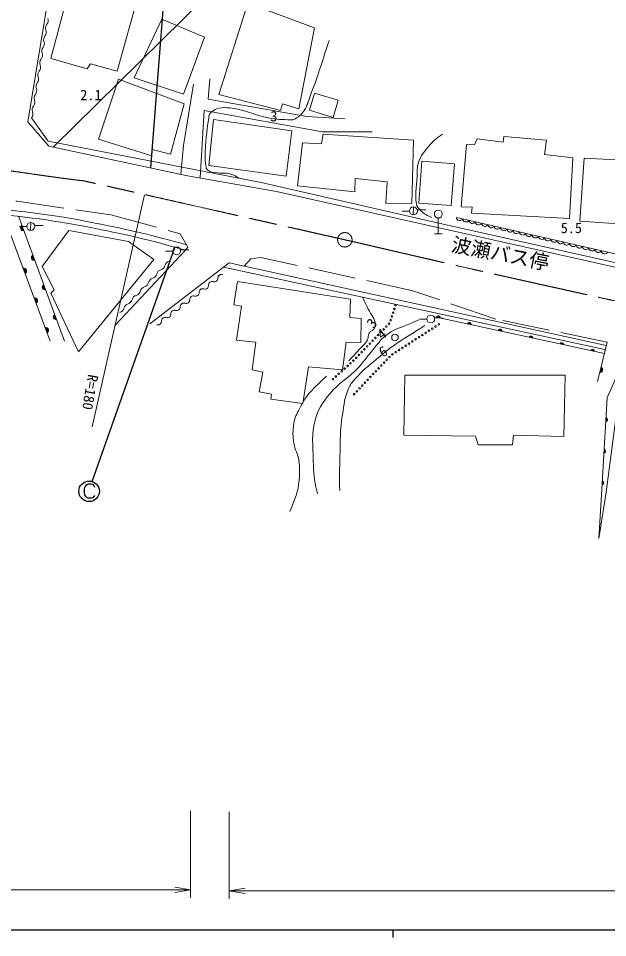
# Model space of a CAD drawing. Units: millimetres, scale not verified. Extents: x 40000 to 680000, y 20000 to 380000.
# Drawn here: x 120590 to 195218, y 204000 to 320348 of the extents above; entities that cross this region are included whole.
import ezdxf
from ezdxf.enums import TextEntityAlignment as Align

# ---------------------------------------------------------------- set-up
doc = ezdxf.new("R2010")
doc.units = ezdxf.units.MM
doc.header["$LTSCALE"] = 1000
doc.linetypes.add('CHAIN', pattern=[18.5, 12, -1.5, 3.5, -1.5])
doc.linetypes.add('DASHED', pattern=[7.5, 6, -1.5])
for name, color, linetype, lineweight in [('M-BMK', 2, 'CHAIN', 13), ('M-STR-HTXT', 7, 'Continuous', 13), ('M-STR-STRC', 7, 'Continuous', 25), ('M-TTL-BAND', 7, 'Continuous', 25), ('M-WORK', 1, 'Continuous', 13)]:
    doc.layers.add(name, color=color, linetype=linetype, lineweight=lineweight)
doc.styles.add('ＭＳ ゴシック', font='')
doc.styles.get('ＭＳ ゴシック').set_extended_font_data('MS Gothic')

# ---------------------------------------------------------------- blocks, each defined once
blk = doc.blocks.new('open_arrow')
at = {"color": 0, "linetype": 'Continuous', "lineweight": -2}
blk.add_lwpolyline([(7.5, 1.25), (0, 0), (7.5, -1.25)], dxfattribs=at)

msp = doc.modelspace()

# ---------------------------------------------------------------- linework, layer by layer
at = {"layer": 'M-BMK'}
msp.add_circle((161937, 292325), 915, dxfattribs=at)
for points, knots in [([(63140, 299460), (74346, 300707), (77486, 301045), (86719, 301517), (96292, 302007), (101685, 302320), (111258, 301834), (118191, 301482), (122015, 300580), (128910, 299776), (128910, 299776), (128910, 299776), (128910, 299776), (142159, 296787), (147461, 295591), (162829, 292124)], [0, 0, 0, 0, 1, 1, 1, 2, 2, 2, 3, 3, 3, 4, 4, 4, 5, 5, 5, 5]), ([(162829, 292124), (174341, 289458), (177265, 288773), (186538, 286715), (194353, 284980), (198730, 284003), (206565, 282361), (212244, 281170), (215393, 280304), (221130, 279432), (226946, 278548), (230222, 278106), (236091, 277691), (241027, 277341), (243810, 277229), (248756, 277374), (253573, 277515), (255271, 277705), (261053, 278373)], [0, 0, 0, 0, 1, 1, 1, 2, 2, 2, 3, 3, 3, 4, 4, 4, 5, 5, 5, 6, 6, 6, 6])]:
    msp.add_open_spline(points, degree=3, knots=knots, dxfattribs=at)
at = {"layer": 'M-STR-HTXT'}
for p, q in [((136569, 298025), (129932, 268637)), ((142402, 220039), (142402, 209044)), ((147304, 219904), (147304, 208904)), ((64331, 210044), (142402, 210044)), ((147304, 209904), (259461, 209904))]:
    msp.add_line(p, q, dxfattribs=at)
at = {"layer": 'M-STR-STRC'}
for p, q in [((151513, 330197), (125002, 304032)), ((137353, 301416), (139312, 326238)), ((129948, 261731), (140388, 291343)), ((128946, 260742), (129013, 261026)), ((128946, 260313), (128946, 260742)), ((129013, 261026), (129083, 261114)), ((129083, 261114), (129232, 261315)), ((129232, 261315), (129434, 261453)), ((129434, 261453), (129797, 261456)), ((129797, 261456), (130007, 261389)), ((130007, 261389), (130151, 261245)), ((130151, 261245), (130227, 261026)), ((129007, 260038), (128946, 260313)), ((129154, 259818), (129007, 260038)), ((129291, 259678), (129154, 259818)), ((129443, 259605), (129291, 259678)), ((129800, 259605), (129443, 259605)), ((130010, 259672), (129800, 259605)), ((130154, 259821), (130010, 259672)), ((130218, 259953), (130154, 259821))]:
    msp.add_line(p, q, dxfattribs=at)
msp.add_circle((129547, 260494), 1300, dxfattribs=at)
msp.add_circle((129547, 260494), 1300, dxfattribs=at)
at = {"layer": 'M-TTL-BAND'}
for p, q in [((40000, 205000), (579000, 205000)), ((168000, 205000), (168000, 204000))]:
    msp.add_line(p, q, dxfattribs=at)
at = {"layer": 'M-WORK'}
for p, q in [((127009, 339101), (121802, 307273)), ((135898, 323682), (133101, 313655)), ((124711, 315291), (126294, 321307)), ((149672, 322257), (145978, 310700)), ((158115, 319143), (149672, 322257)), ((138748, 320251), (135265, 312811)), ((144183, 317982), (138748, 320251)), ((156110, 308905), (158115, 319143)), ((141492, 310752), (144183, 317982)), ((129302, 313972), (124711, 315291)), ((129724, 314605), (129302, 313972)), ((133101, 313655), (129724, 314605)), ((130727, 305053), (133260, 312652)), ((133260, 312652), (141598, 309539)), ((135265, 312811), (141492, 310752)), ((142778, 312034), (141512, 304259)), ((144819, 312703), (144643, 310135)), ((145978, 310700), (153788, 308694)), ((141598, 309539), (139856, 303153)), ((144643, 310135), (157133, 307918)), ((153788, 308694), (154052, 309539)), ((154052, 309539), (156110, 308905)), ((143614, 300151), (144119, 308704)), ((144119, 308704), (159126, 305979)), ((121802, 307273), (124429, 304154)), ((124371, 304810), (122260, 307766)), ((145292, 307533), (144711, 301728)), ((155213, 306108), (145292, 307533)), ((157133, 307918), (161988, 307637)), ((154527, 300356), (155213, 306108)), ((159126, 305979), (165412, 305995)), ((137481, 302942), (130727, 305053)), ((158960, 304473), (159171, 305686)), ((159171, 305686), (170622, 304947)), ((170622, 304947), (170411, 296926)), ((178362, 304351), (178679, 305090)), ((178679, 305090), (182004, 304668)), ((182004, 304668), (182056, 305407)), ((182056, 305407), (187492, 304932)), ((187492, 304932), (187228, 303138)), ((151355, 299568), (124371, 304810)), ((124429, 304154), (141809, 300471)), ((137534, 303734), (137481, 302942)), ((139856, 303153), (137534, 303734)), ((141512, 304259), (141155, 300610)), ((155952, 299143), (156585, 304578)), ((156585, 304578), (158960, 304473)), ((176674, 296488), (177360, 304404)), ((177360, 304404), (178362, 304351)), ((187228, 303138), (190817, 302715)), ((190817, 302715), (190394, 295011)), ((191714, 294694), (192241, 302663)), ((192241, 302663), (204590, 302029)), ((144711, 301728), (154527, 300356)), ((141809, 300471), (153267, 298437)), ((174399, 294291), (151355, 299568)), ((163182, 298404), (155952, 299143)), ((163234, 300092), (163182, 298404)), ((167298, 299670), (163234, 300092)), ((167139, 296979), (167298, 299670)), ((153267, 298437), (192212, 289753)), ((170411, 296926), (167139, 296979)), ((170125, 295965), (169217, 295960)), ((170574, 295480), (170645, 296477)), ((171107, 296110), (172189, 296103)), ((178046, 296436), (176674, 296488)), ((177993, 295697), (178046, 296436)), ((190394, 295011), (177993, 295697)), ((124633, 279479), (118676, 295522)), ((120646, 295217), (126439, 279479)), ((122136, 293518), (122153, 294518)), ((173774, 293084), (173774, 295084)), ((176062, 295155), (201604, 289280)), ((202374, 293902), (191714, 294694)), ((121657, 294005), (120749, 294000)), ((122639, 294150), (123720, 294143)), ((123621, 288946), (126975, 293520)), ((126975, 293520), (134527, 292113)), ((201935, 288163), (174399, 294291)), ((134527, 292113), (137740, 289838)), ((173274, 293084), (174274, 293084)), ((141752, 291023), (132878, 281545)), ((140136, 290896), (139228, 290892)), ((141118, 291042), (142199, 291034)), ((142066, 291410), (141752, 291023)), ((137740, 289838), (128194, 278134)), ((192212, 289753), (201571, 287642)), ((125122, 285991), (123621, 288946)), ((137255, 281705), (147282, 289409)), ((146560, 288855), (194882, 278433)), ((147282, 289409), (195023, 278960)), ((148324, 287050), (147879, 284094)), ((162655, 284821), (148324, 287050)), ((124700, 285569), (125122, 285991)), ((128194, 278134), (124700, 285569)), ((147879, 284094), (148864, 283930)), ((148864, 283930), (148207, 279614)), ((162561, 282499), (162655, 284821)), ((164015, 282382), (162561, 282499)), ((163945, 279333), (164015, 282382)), ((172312, 282285), (171404, 282281)), ((173294, 282431), (174375, 282424)), ((194808, 277940), (173327, 282591)), ((148207, 279614), (150646, 279380)), ((150646, 279380), (150201, 275885)), ((161646, 275885), (162092, 279356)), ((162092, 279356), (163945, 279333)), ((193932, 274387), (195164, 279383)), ((150201, 275885), (151537, 275557)), ((156627, 271617), (157354, 276261)), ((157354, 276261), (161646, 275885)), ((197182, 276837), (195018, 260372)), ((151537, 275557), (151068, 273071)), ((169393, 267589), (169532, 275183)), ((169532, 275183), (189832, 275183)), ((189832, 275183), (189656, 267443)), ((151068, 273071), (152663, 272789)), ((152663, 272789), (152569, 272133)), ((152569, 272133), (156627, 271617)), ((178503, 267478), (169393, 267589)), ((178820, 266388), (178503, 267478)), ((183288, 267584), (183182, 266388)), ((189656, 267443), (183288, 267584)), ((183182, 266388), (178820, 266388)), ((194097, 254508), (195018, 260372)), ((194437, 260055), (194097, 254508))]:
    msp.add_line(p, q, dxfattribs=at)
for points in [[(158111, 310887), (161098, 309996), (160450, 307823), (157463, 308714)], [(171291, 296963), (175407, 296647), (175815, 301949), (171699, 302266)]]:
    msp.add_lwpolyline(points, close=True, dxfattribs=at)
at = {"layer": 'M-WORK', "linetype": 'DASHED'}
for points in [[(63654, 296294), (93674, 298270), (105284, 298217), (120429, 297215), (132303, 295473), (141063, 293099), (142066, 291410)], [(195164, 279383), (181057, 282284), (170565, 285870), (151286, 290092), (150043, 289905), (149166, 288997)]]:
    msp.add_lwpolyline(points, dxfattribs=at)
at = {"layer": 'M-WORK'}
msp.add_lwpolyline([(194437, 260055), (195176, 272351), (197182, 276837)], dxfattribs=at)
for centre, radius in [((170625, 295978), 500), ((173774, 295584), 500), ((122157, 294018), 500), ((140636, 290909), 500), ((168357, 284052), 100), ((168054, 283099), 100), ((168206, 283576), 100), ((172811, 282299), 500), ((167535, 281708), 100), ((167752, 282146), 100), ((167903, 282622), 100), ((173842, 281627), 100), ((166495, 280628), 100), ((166841, 280988), 100), ((167188, 281348), 100), ((172163, 280541), 100), ((172583, 280812), 100), ((173003, 281084), 100), ((173423, 281356), 100), ((165107, 279187), 100), ((165454, 279548), 100), ((165801, 279908), 100), ((166148, 280268), 100), ((168288, 279968), 420), ((170064, 279183), 100), ((170484, 279454), 100), ((170904, 279726), 100), ((171324, 279998), 100), ((171743, 280269), 100), ((164067, 278107), 100), ((164413, 278467), 100), ((164760, 278827), 100), ((168385, 278096), 100), ((168805, 278368), 100), ((169225, 278639), 100), ((169645, 278911), 100), ((163025, 277028), 100), ((163373, 277387), 100), ((163720, 277747), 100), ((167245, 277137), 100), ((167590, 277500), 100), ((167965, 277825), 100), ((161539, 275689), 100), ((161910, 276024), 100), ((162282, 276359), 100), ((162653, 276693), 100), ((165867, 275688), 100), ((166212, 276050), 100), ((166556, 276413), 100), ((166901, 276775), 100), ((160425, 274685), 100), ((160796, 275020), 100), ((161168, 275354), 100), ((164834, 274601), 100), ((165178, 274963), 100), ((165523, 275325), 100), ((163800, 273514), 100), ((164145, 273876), 100), ((164489, 274238), 100), ((163111, 272789), 100), ((163456, 273151), 100)]:
    msp.add_circle(centre, radius, dxfattribs=at)
for centre, radius, start, end in [((123617, 320083), 753, 320.83049, 20.55616), ((123374, 318603), 753, 320.83049, 20.55616), ((124784, 319132), 753, 140.83049, 200.55616), ((124542, 317652), 753, 140.83049, 200.55616), ((124299, 316172), 753, 140.83049, 200.55616), ((123131, 317123), 753, 320.83049, 20.55616), ((122889, 315643), 753, 320.83049, 20.55616), ((122646, 314162), 753, 320.83049, 20.55616), ((124057, 314691), 753, 140.83049, 200.55616), ((123814, 313211), 753, 140.83049, 200.55616), ((123571, 311731), 753, 140.83049, 200.55616), ((122404, 312682), 753, 320.83049, 20.55616), ((123329, 310251), 753, 140.83049, 200.55616), ((122161, 311202), 753, 320.83049, 20.55616), ((121919, 309722), 753, 320.83049, 20.55616), ((121676, 308241), 753, 320.83049, 20.55616), ((123086, 308770), 753, 140.83049, 200.55616), ((176490, 295189), 430, 184.59442, 329.49706), ((177288, 295006), 430, 184.59442, 329.49706), ((178087, 294822), 430, 184.59442, 329.49706), ((178885, 294639), 430, 184.59442, 329.49706), ((179683, 294455), 430, 184.59442, 329.49706), ((121215, 293828), 354, 119.00644, 281.41162), ((121215, 293828), 283, 121.23048, 279.18758), ((121215, 293828), 212, 124.97681, 275.44125), ((121215, 293828), 142, 132.68854, 267.72952), ((121215, 293828), 100, 143.0062, 257.41186), ((180481, 294271), 430, 184.59442, 329.49706), ((181279, 294088), 430, 184.59442, 329.49706), ((182078, 293904), 430, 184.59442, 329.49706), ((182876, 293721), 430, 184.59442, 329.49706), ((183674, 293537), 430, 184.59442, 329.49706), ((184472, 293353), 430, 184.59442, 329.49706), ((185270, 293170), 430, 184.59442, 329.49706), ((186068, 292986), 430, 184.59442, 329.49706), ((186867, 292803), 430, 184.59442, 329.49706), ((187665, 292619), 430, 184.59442, 329.49706), ((188463, 292435), 430, 184.59442, 329.49706), ((189261, 292252), 430, 184.59442, 329.49706), ((190059, 292068), 430, 184.59442, 329.49706), ((190858, 291885), 430, 184.59442, 329.49706), ((191656, 291701), 430, 184.59442, 329.49706), ((192454, 291517), 430, 184.59442, 329.49706), ((193252, 291334), 430, 184.59442, 329.49706), ((194050, 291150), 430, 184.59442, 329.49706), ((194848, 290967), 430, 184.59442, 329.49706), ((122597, 290075), 354, 119.00644, 281.41162), ((122597, 290075), 283, 121.23048, 279.18758), ((122597, 290075), 212, 124.97681, 275.44125), ((122597, 290075), 142, 132.68854, 267.72952), ((122597, 290075), 100, 143.0062, 257.41186), ((121276, 288366), 354, 299.16964, 101.57482), ((121276, 288366), 283, 301.39368, 99.35078), ((121276, 288366), 212, 305.14, 95.60445), ((138428, 289258), 753, 286.26047, 345.98614), ((139889, 288893), 753, 106.26047, 165.98614), ((121276, 288366), 142, 312.85173, 87.89272), ((121276, 288366), 100, 323.1694, 77.57506), ((137810, 286730), 753, 106.26047, 165.98614), ((137388, 288176), 753, 286.26047, 345.98614), ((138850, 287812), 753, 106.26047, 165.98614), ((145417, 287448), 452, 251.15227, 3.44222), ((146319, 287502), 452, 71.15227, 183.44222), ((123979, 286321), 354, 119.00644, 281.41162), ((123979, 286321), 283, 121.23048, 279.18758), ((123979, 286321), 212, 124.97681, 275.44125), ((123979, 286321), 142, 132.68854, 267.72952), ((123979, 286321), 100, 143.0062, 257.41186), ((136770, 285649), 753, 106.26047, 165.98614), ((136349, 287095), 753, 286.26047, 345.98614), ((144224, 286539), 452, 251.15227, 3.44222), ((145126, 286593), 452, 71.15227, 183.44222), ((135731, 284568), 753, 106.26047, 165.98614), ((135309, 286014), 753, 286.26047, 345.98614), ((142739, 284775), 452, 71.15227, 183.44222), ((143031, 285630), 452, 251.15227, 3.44222), ((143932, 285684), 452, 71.15227, 183.44222), ((122668, 284617), 354, 299.16964, 101.57482), ((122668, 284617), 283, 301.39368, 99.35078), ((122668, 284617), 212, 305.14, 95.60445), ((122668, 284617), 142, 312.85173, 87.89272), ((122668, 284617), 100, 323.1694, 77.57506), ((134691, 283487), 753, 106.26047, 165.98614), ((134269, 284933), 753, 286.26047, 345.98614), ((141546, 283867), 452, 71.15227, 183.44222), ((141838, 284721), 452, 251.15227, 3.44222), ((125361, 282567), 354, 119.00644, 281.41162), ((125361, 282567), 283, 121.23048, 279.18758), ((125361, 282567), 212, 124.97681, 275.44125), ((133230, 283851), 753, 286.26047, 345.98614), ((139451, 282903), 452, 251.15227, 3.44222), ((140353, 282958), 452, 71.15227, 183.44222), ((140644, 283812), 452, 251.15227, 3.44222), ((125361, 282567), 142, 132.68854, 267.72952), ((125361, 282567), 100, 143.0062, 257.41186), ((138258, 281994), 452, 251.15227, 3.44222), ((139159, 282049), 452, 71.15227, 183.44222), ((173783, 282434), 256, 0.46431, 155.10354), ((173783, 282434), 205, 3.7096, 151.85824), ((173783, 282434), 154, 9.24405, 146.3238), ((173783, 282434), 102, 21.06731, 134.50053), ((173783, 282434), 100, 22.01279, 133.55506), ((177692, 281588), 256, 0.46431, 155.10354), ((177692, 281588), 205, 3.7096, 151.85824), ((177692, 281588), 154, 9.24405, 146.3238), ((177692, 281588), 102, 21.06731, 134.50053), ((177692, 281588), 100, 22.01279, 133.55506), ((124060, 280867), 354, 299.16964, 101.57482), ((124060, 280867), 283, 301.39368, 99.35078), ((124060, 280867), 212, 305.14, 95.60445), ((124060, 280867), 142, 312.85173, 87.89272), ((124060, 280867), 100, 323.1694, 77.57506), ((181602, 280742), 256, 0.46431, 155.10354), ((181602, 280742), 205, 3.7096, 151.85824), ((181602, 280742), 154, 9.24405, 146.3238), ((181602, 280742), 102, 21.06731, 134.50053), ((181602, 280742), 100, 22.01279, 133.55506), ((185511, 279895), 256, 0.46431, 155.10354), ((185511, 279895), 205, 3.7096, 151.85824), ((185511, 279895), 154, 9.24405, 146.3238), ((185511, 279895), 102, 21.06731, 134.50053), ((185511, 279895), 100, 22.01279, 133.55506), ((189421, 279049), 256, 0.46431, 155.10354), ((189421, 279049), 205, 3.7096, 151.85824), ((189421, 279049), 154, 9.24405, 146.3238), ((189421, 279049), 102, 21.06731, 134.50053), ((189421, 279049), 100, 22.01279, 133.55506), ((193330, 278202), 256, 0.46431, 155.10354), ((193330, 278202), 205, 3.7096, 151.85824), ((193330, 278202), 154, 9.24405, 146.3238), ((193330, 278202), 102, 21.06731, 134.50053), ((193330, 278202), 100, 22.01279, 133.55506), ((194239, 275856), 354, 264.9512, 67.35638), ((194239, 275856), 283, 267.17524, 65.13234), ((194239, 275856), 212, 270.92157, 61.38602), ((194239, 275856), 142, 278.6333, 53.67429), ((194239, 275856), 100, 288.95096, 43.35662), ((194951, 269542), 256, 279.24185, 73.88109), ((194951, 269542), 205, 282.48715, 70.63579), ((194951, 269542), 154, 288.0216, 65.10134), ((194951, 269542), 102, 299.84486, 53.27808), ((194951, 269542), 100, 300.79034, 52.3326), ((194711, 265549), 256, 279.24185, 73.88109), ((194711, 265549), 205, 282.48715, 70.63579), ((194711, 265549), 154, 288.0216, 65.10134), ((194711, 265549), 102, 299.84486, 53.27808), ((194711, 265549), 100, 300.79034, 52.3326), ((194471, 261556), 256, 279.24185, 73.88109), ((194471, 261556), 205, 282.48715, 70.63579), ((194471, 261556), 154, 288.0216, 65.10134), ((194471, 261556), 102, 299.84486, 53.27808), ((194471, 261556), 100, 300.79034, 52.3326)]:
    msp.add_arc(centre, radius, start, end, dxfattribs=at)
for points, knots in [([(148499, 300123), (148149, 300376), (147988, 300455), (147630, 300602), (146962, 300875), (146504, 300677), (145795, 300810), (145307, 300902), (144943, 300811), (144565, 301133), (144372, 301298), (144377, 301489), (144325, 301738), (144235, 302169), (144252, 302423), (144252, 302864), (144253, 304766), (144431, 305830), (144694, 307715), (144722, 307919), (144701, 308052), (144803, 308231), (144884, 308371), (144961, 308432), (145092, 308527), (145415, 308762), (145614, 308913), (146007, 308981), (146537, 309073), (146849, 309072), (147383, 309013), (148177, 308924), (148612, 308794), (149385, 308590), (150355, 308336), (150860, 308055), (151840, 307840), (152801, 307629), (153358, 307561), (154341, 307543), (154862, 307533), (155216, 307398), (155671, 307652), (156131, 307910), (156364, 308126), (156687, 308544), (156848, 308752), (156915, 308886), (157031, 309122), (157352, 309778), (157435, 310188), (157688, 310873), (158638, 313450), (158887, 314309), (159939, 317534)], [0, 0, 0, 0, 1, 1, 1, 2, 2, 2, 3, 3, 3, 4, 4, 4, 5, 5, 5, 6, 6, 6, 7, 7, 7, 8, 8, 8, 9, 9, 9, 10, 10, 10, 11, 11, 11, 12, 12, 12, 13, 13, 13, 14, 14, 14, 15, 15, 15, 16, 16, 16, 17, 17, 17, 18, 18, 18, 18]), ([(174307, 305686), (173468, 305110), (173147, 304854), (172556, 304169), (171806, 303301), (171365, 302717), (171149, 301589), (171099, 301331), (171124, 301180), (171117, 300917), (171073, 299317), (170746, 298397), (171023, 296820), (171038, 296740), (171027, 296686), (171070, 296617), (171312, 296228), (171493, 296027), (171852, 295741), (172235, 295437), (172450, 295360), (172962, 295163)], [0, 0, 0, 0, 1, 1, 1, 2, 2, 2, 3, 3, 3, 4, 4, 4, 5, 5, 5, 6, 6, 6, 7, 7, 7, 7]), ([(63905, 294751), (74660, 295856), (77541, 296233), (86314, 296724), (91175, 296997), (93899, 297226), (98768, 297252), (105248, 297286), (108888, 297084), (115339, 296478), (121583, 295891), (125097, 295522), (131241, 294262), (135441, 293399), (136908, 293056), (141910, 291673)], [0, 0, 0, 0, 1, 1, 1, 2, 2, 2, 3, 3, 3, 4, 4, 4, 5, 5, 5, 5]), ([(64011, 294098), (74737, 295194), (77609, 295568), (86357, 296057), (91201, 296327), (93915, 296557), (98767, 296582), (105222, 296617), (108849, 296415), (115277, 295811), (121496, 295227), (124997, 294859), (131115, 293604), (135303, 292744), (136766, 292402), (141752, 291023)], [0, 0, 0, 0, 1, 1, 1, 2, 2, 2, 3, 3, 3, 4, 4, 4, 5, 5, 5, 5]), ([(164165, 285058), (164532, 284339), (164627, 284146), (164907, 283552), (165271, 282779), (165782, 282402), (165786, 281547), (165788, 281282), (165716, 281112), (165540, 280914), (165426, 280785), (165262, 280836), (165153, 280703), (164829, 280305), (164987, 279894), (164696, 279471), (164370, 278999), (164097, 278805), (163711, 278381), (163219, 277842), (163062, 277673), (162444, 277009)], [0, 0, 0, 0, 1, 1, 1, 2, 2, 2, 3, 3, 3, 4, 4, 4, 5, 5, 5, 6, 6, 6, 7, 7, 7, 7]), ([(158504, 260157), (158446, 260335), (158437, 260392), (158398, 260544), (158029, 261978), (157960, 262827), (157941, 264308), (157914, 266399), (157645, 267645), (158222, 269656), (158686, 271268), (159360, 272059), (160474, 273314), (161546, 274523), (162447, 274896), (163570, 276059), (164323, 276838), (164623, 277382), (165329, 278205), (166014, 279002), (166313, 279541), (167123, 280210), (168104, 281020), (168877, 281145), (170043, 281653), (170535, 281866), (170700, 281941), (171310, 282180)], [0, 0, 0, 0, 1, 1, 1, 2, 2, 2, 3, 3, 3, 4, 4, 4, 5, 5, 5, 6, 6, 6, 7, 7, 7, 8, 8, 8, 9, 9, 9, 9]), ([(172084, 281477), (169139, 279615), (168176, 279112), (165962, 277220), (164854, 276272), (164166, 275795), (163218, 274687), (162852, 274258), (162628, 274010), (162409, 273490), (161900, 272280), (161840, 271516), (161635, 270218), (161308, 268152), (161379, 266962), (161318, 264871), (161270, 263195), (161266, 262638), (161283, 260579)], [0, 0, 0, 0, 1, 1, 1, 2, 2, 2, 3, 3, 3, 4, 4, 4, 5, 5, 5, 6, 6, 6, 6]), ([(159594, 275074), (157902, 273394), (157068, 272825), (156182, 270922), (155859, 270228), (155581, 269851), (155478, 269093), (155345, 268112), (155321, 267536), (155478, 266560), (155618, 265697), (155992, 265279), (156111, 264414), (156245, 263447), (156226, 262888), (156147, 261916), (156015, 260303), (155669, 259658), (154986, 257940)], [0, 0, 0, 0, 1, 1, 1, 2, 2, 2, 3, 3, 3, 4, 4, 4, 5, 5, 5, 6, 6, 6, 6])]:
    msp.add_open_spline(points, degree=3, knots=knots, dxfattribs=at)

# ---------------------------------------------------------------- block references
at = {"layer": 'M-STR-HTXT', "xscale": 267, "yscale": 267, "rotation": 180}
msp.add_blockref('open_arrow', (142402, 210044), dxfattribs=at)
at = {"layer": 'M-STR-HTXT', "xscale": 267, "yscale": 267}
msp.add_blockref('open_arrow', (147304, 209904), dxfattribs=at)

# ---------------------------------------------------------------- texts
at = {"layer": 'M-STR-HTXT', "style": 'ＭＳ ゴシック'}
msp.add_text('R=180', height=1320, rotation=260.166, dxfattribs=at).set_placement((129037, 275427), align=Align.BOTTOM_LEFT)
at = {"layer": 'M-WORK', "style": 'ＭＳ ゴシック'}
for s, p in [('2.1', (128434, 309600)), ('3', (152499, 306912)), ('5.5', (189281, 292772))]:
    msp.add_text(s, height=1320, dxfattribs=at).set_placement(p, align=Align.BOTTOM_LEFT)
for s, height, rotation, p in [('波瀬バス停', 1833, 348.828, (175215, 290361)), ('3', 1320, 49.764, (165870, 280759)), ('4', 1320, 34.38, (166820, 279283)), ('6', 1320, 30.069, (166920, 277052))]:
    msp.add_text(s, height=height, rotation=rotation, dxfattribs=at).set_placement(p, align=Align.BOTTOM_LEFT)

doc.saveas('drawing.dxf')
